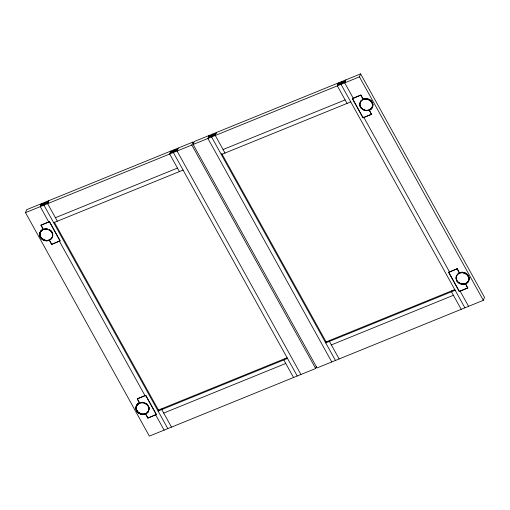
<?xml version="1.0" encoding="UTF-8"?>
<svg xmlns="http://www.w3.org/2000/svg" width="510" height="510" viewBox="0 0 510 510"><rect width="100%" height="100%" fill="white"/><g stroke="black" fill="none" stroke-linecap="round" stroke-linejoin="round"><path stroke-width="0.76" d="M39.646 234.3L39.863 232.738M136.125 406.406L135.845 408.127A6.662 5.91 21.4 0 0 139.243 413.584L142.596 414.598L145.688 413.916L142.66 414.432L139.306 413.419A6.662 5.91 21.4 0 1 135.909 407.962M372.638 106.743L372.918 105.022A6.662 5.91 21.4 0 0 369.527 99.565L366.167 98.551L363.075 99.233L366.103 98.717L369.457 99.73M468.907 280.411L469.117 278.849A6.662 5.91 21.4 0 0 465.726 273.392L462.366 272.385L459.338 272.901L457.177 268.713L459.338 272.901M316.378 366.709L315.677 368.5L149.373 436.12L25.5 212.651L26.673 209.667L192.978 142.048L193.749 143.438M41.425 203.675L40.252 206.652L48.743 221.971M40.73 205.626L41.119 204.631M44.332 204.159L43.943 205.154L167.809 428.623M44.721 203.165L45.109 202.17M47.934 202.693L48.329 201.699M48.801 200.672L47.628 203.656L57.362 221.212M40.449 231.483L43.197 229.302L41.036 225.114L49.521 221.665L60.135 240.816L51.587 244.437L49.425 240.248L46.397 240.765L43.044 239.757A6.662 5.91 21.4 0 1 39.646 234.3M43.197 229.302L41.036 225.114M40.972 225.28L49.521 221.665M51.587 244.437L59.434 241.102M170.85 151.043L169.677 154.026L179.412 171.59M173.757 151.534L173.368 152.528L297.234 375.997M174.146 150.539L174.541 149.545M177.365 150.067L177.754 149.073M178.226 148.047L177.059 151.03L300.925 374.499M25.5 212.651L191.811 145.031L192.978 142.048M193.15 144.483L194.323 141.499L360.627 73.88L484.5 297.349L483.327 300.333L317.022 367.952L193.15 144.483L359.461 76.863L360.627 73.88M209.074 135.501L207.901 138.484L331.774 361.953M208.38 137.458L208.768 136.463M211.981 135.991L211.593 136.986L335.459 360.455M212.37 134.997L212.766 134.002M216.45 132.504L215.277 135.488L225.012 153.045M221.716 153.548L221.327 154.543L350.752 101.917M137.77 403.952L139.466 402.964L137.298 398.782L145.784 395.326L156.404 414.483L147.849 418.098L145.624 414.082M139.466 402.964L137.298 398.782M137.235 398.947L145.784 395.326M147.849 418.098L156.404 414.483M162.154 408.567L161.766 409.562L171.5 427.125M338.5 82.875L337.333 85.858L347.061 103.422M337.805 84.832L338.194 83.838M341.407 83.366L341.018 84.36L464.89 307.83M341.802 82.371L342.191 81.377M345.876 79.879L344.709 82.862L353.583 98.876M372.051 108.005L369.304 110.185L371.465 114.367L362.98 117.823L352.359 98.666L360.914 95.051L363.139 99.067M352.359 98.666L360.914 95.051M362.98 117.823L371.529 114.202M371.465 114.367L369.304 110.185M284.204 358.944L283.815 359.939L293.55 377.496M329.811 340.399L329.415 341.394L339.15 358.957M468.314 281.667L465.566 283.847L467.727 288.035L459.242 291.484L448.628 272.334L457.177 268.713M451.86 290.776L451.465 291.771L461.199 309.328M459.242 291.484L467.791 287.869M467.727 288.035L465.566 283.847M136.062 406.572L136.782 404.978M372.708 106.577L370.929 109.363L369.234 110.351M136.718 405.144L137.834 403.786L139.53 402.798M41.036 204.663L48.412 201.667M170.461 152.037L177.837 149.041M208.686 136.495L216.061 133.499M338.111 83.87L345.487 80.873M40.641 205.657L48.023 202.661M170.072 153.032L177.448 150.036M208.297 137.49L215.673 134.493M337.722 84.864L345.098 81.868M55.418 217.7L177.467 168.077M223.068 149.532L345.117 99.909M53.671 222.711L183.103 170.085M448.628 272.334L457.113 268.878M287.155 357.746L158.47 410.072L158.081 411.066L287.506 358.441M454.805 289.578L326.119 341.904L325.731 342.898L455.156 290.273M163.716 413.075L285.766 363.451M331.366 344.907L453.415 295.284M43.261 229.137L40.513 231.317L39.582 234.466A6.662 5.91 21.4 0 0 42.974 239.923L46.334 240.93L49.362 240.414M459.408 272.735L462.43 272.219L465.789 273.226A6.662 5.91 21.4 0 1 469.187 278.683L468.25 281.832L465.502 284.013M461.352 284.025L458.382 282.591A6.286 5.572 21.4 0 1 456.195 277.077L456.75 275.521A6.483 5.744 21.4 0 1 463.558 272.722L466.522 274.157A6.286 5.572 21.4 0 1 468.709 279.671L468.154 281.233A6.483 5.744 21.4 0 1 461.352 284.025M48.986 229.666L50.382 230.558A6.286 5.572 21.4 0 1 52.568 236.073L52.014 237.628A6.483 5.744 21.4 0 1 45.212 240.427L42.241 238.992A6.286 5.572 21.4 0 1 40.054 233.478L40.609 231.916A6.483 5.744 21.4 0 1 44.16 229.175M359.461 76.863L483.327 300.333M360.85 95.217L363.075 99.233M363.617 116.975L449.667 272.219M460.084 291.012L468.575 306.325M352.429 98.5L363.043 117.657M448.692 272.168L459.306 291.318M222.016 154.09L326.202 342.057M191.811 145.031L315.677 368.5M54.366 222.258L158.941 410.92M49.457 221.831L60.072 240.981M145.72 395.492L156.34 414.649M59.16 240.765L145.216 396.009M155.25 414.107L164.124 430.121M49.425 240.248L51.65 244.271M145.688 413.916L147.919 417.932M468.645 279.837A6.286 5.572 21.4 0 0 466.459 274.323L463.488 272.888A6.483 5.744 21.4 0 0 456.686 275.687M456.265 276.911A6.286 5.572 21.4 0 0 458.445 282.425L461.416 283.86A6.483 5.744 21.4 0 0 468.218 281.067M457.865 273.832A6.547 5.801 21.4 0 1 468.301 276.171A6.547 5.801 21.4 0 1 463.131 284.197A6.547 5.801 21.4 0 1 456.233 276.369M369.457 99.73A6.662 5.91 21.4 0 1 372.855 105.187M372.383 106.169A6.286 5.572 21.4 0 0 370.196 100.655L367.225 99.22A6.483 5.744 21.4 0 0 360.423 102.019M359.996 103.249A6.286 5.572 21.4 0 0 362.183 108.764L365.154 110.198A6.483 5.744 21.4 0 0 371.956 107.4M362.922 99.316A6.547 5.801 21.4 0 1 372.153 102.746A6.547 5.801 21.4 0 1 367.971 110.428M365.74 110.466A6.547 5.801 21.4 0 1 360.188 106.258A6.547 5.801 21.4 0 1 361.603 100.17M459.166 272.799A6.738 5.973 21.4 0 1 468.817 276.943A6.738 5.973 21.4 0 1 463.067 284.37M462.487 284.351A6.738 5.973 21.4 0 1 460.766 284.019M459.166 283.292A6.738 5.973 21.4 0 1 458.216 282.616M457.4 281.807A6.738 5.973 21.4 0 1 456.737 280.889M362.897 99.131A6.738 5.973 21.4 0 1 372.236 102.516A6.738 5.973 21.4 0 1 368.494 110.491M364.503 110.351A6.738 5.973 21.4 0 1 362.903 109.624M361.526 108.56A6.738 5.973 21.4 0 1 360.78 107.693M360.474 107.227A6.738 5.973 21.4 0 1 359.811 105.717M136.387 406.98A6.286 5.572 21.4 0 0 138.567 412.494L141.538 413.929A6.483 5.744 21.4 0 0 148.34 411.13M148.767 409.9A6.286 5.572 21.4 0 0 146.58 404.385L143.616 402.951A6.483 5.744 21.4 0 0 136.807 405.75M148.238 411.659A6.547 5.801 21.4 0 1 147.231 412.813M145.905 413.667A6.547 5.801 21.4 0 1 137.062 410.952A6.547 5.801 21.4 0 1 139.313 403.047M144.202 402.766A6.547 5.801 21.4 0 1 145.764 403.455M146.243 403.761A6.547 5.801 21.4 0 1 148.155 405.762M148.818 407.229A6.547 5.801 21.4 0 1 148.863 410.276M40.118 233.312A6.286 5.572 21.4 0 0 42.304 238.827L45.275 240.261A6.483 5.744 21.4 0 0 52.077 237.462M52.504 236.238A6.286 5.572 21.4 0 0 50.318 230.724L47.347 229.29A6.483 5.744 21.4 0 0 40.545 232.082M44.682 229.06A6.483 5.744 21.4 0 1 47.411 229.124M51.975 237.991A6.547 5.801 21.4 0 1 41.839 238.572A6.547 5.801 21.4 0 1 43.044 229.379M44.593 228.894A6.547 5.801 21.4 0 1 47.385 228.958M49.502 229.793A6.547 5.801 21.4 0 1 52.383 233.064M52.555 233.561A6.547 5.801 21.4 0 1 52.6 236.614M148.359 411.819A6.738 5.973 21.4 0 1 147.307 412.992M145.93 413.852A6.738 5.973 21.4 0 1 136.858 410.958A6.738 5.973 21.4 0 1 139.287 402.862M146.415 403.678A6.738 5.973 21.4 0 1 147.301 404.424M149.022 407.267A6.738 5.973 21.4 0 1 149.22 408.325M49.668 240.184A6.738 5.973 21.4 0 1 40.596 237.29A6.738 5.973 21.4 0 1 43.025 229.194M51.038 230.756A6.738 5.973 21.4 0 1 51.784 231.623M52.09 232.095A6.738 5.973 21.4 0 1 52.76 233.605M136.871 405.584L136.317 407.146A6.286 5.572 21.4 0 0 138.503 412.66L141.474 414.094A6.483 5.744 21.4 0 0 148.276 411.296L148.831 409.734A6.286 5.572 21.4 0 0 146.65 404.22L143.68 402.785A6.483 5.744 21.4 0 0 136.871 405.584M360.487 101.853L359.933 103.415A6.286 5.572 21.4 0 0 362.119 108.93L365.083 110.364A6.483 5.744 21.4 0 0 371.892 107.565L372.447 106.003A6.286 5.572 21.4 0 0 370.26 100.489L367.289 99.055A6.483 5.744 21.4 0 0 360.487 101.853"/></g></svg>
